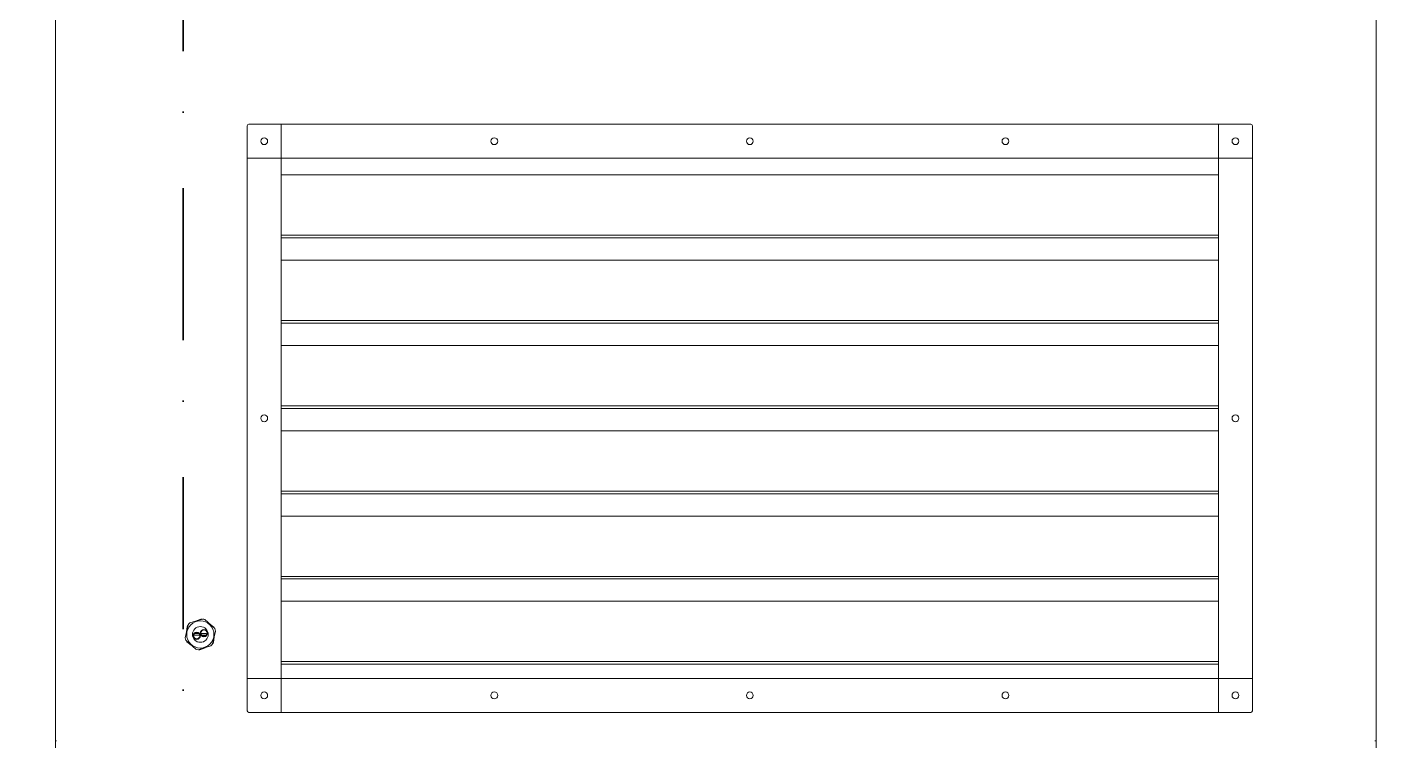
# Model space of a CAD drawing. Header units: millimetres. Extents: x 1322820 to 1391563, y 1051909 to 1098256.
# Drawn here: x 1365897 to 1367463, y 1082827 to 1083655 of the extents above; entities that cross this region are included whole.
import ezdxf
from ezdxf.enums import TextEntityAlignment as Align

# ---------------------------------------------------------------- set-up
doc = ezdxf.new("R2010")
doc.units = ezdxf.units.MM
doc.header["$MEASUREMENT"] = 0
doc.linetypes.add('AStair_dashed', pattern=[1800, 800, -1000])
doc.linetypes.add('Dot & Dashed', pattern=[335.138881, 176.388884, -88.194442, 0, -70.555556])
doc.layers.get('0').update_dxf_attribs({"true_color": 0x787878})
for name, color, linetype, lineweight, true_color in [('instalatii - echipamente_Pen_No__21', 7, 'Continuous', 20, 0x787878), ('New_arhitectura - axe_Pen_No__201', 7, 'Continuous', 35, 0x787878), ('New_instalatii - echipamente_Pen_No__21', 7, 'Continuous', 20, 0x787878)]:
    doc.layers.add(name, color=color, linetype=linetype, lineweight=lineweight, true_color=true_color)
doc.layers.add('New_arhitectura - axe', color=7, linetype='Continuous', true_color=0x787878)
doc.styles.add('GENERATED_STYLE_1', font='arialbd.ttf')

# ---------------------------------------------------------------- blocks, each defined once
blk = doc.blocks.new('Standard grid marker')
at = {"layer": 'New_arhitectura - axe_Pen_No__201', "linetype": 'Dot & Dashed', "lineweight": 35}
blk.add_line((1000, 0), (43350, 0), dxfattribs=at)
at = {"layer": 'New_arhitectura - axe_Pen_No__201', "lineweight": 35, "style": 'GENERATED_STYLE_1'}
for tag, p in [('AC_MarkerText_1_0', (-106.1, 7.1)), ('AC_MarkerText_1_1', (44456, 7.1))]:
    blk.add_attdef(tag, text='', height=125, rotation=270, dxfattribs=at).set_placement(p, align=Align.MIDDLE_CENTER)
blk = doc.blocks.new('terasa')
at = {"layer": 'instalatii - echipamente_Pen_No__21', "linetype": 'Continuous', "lineweight": 20}
for p, q in [((1365930.187, 1082827.243), (1365930.187, 1084210.602)), ((1367463.154, 1084210.602), (1367463.154, 1082827.243)), ((1366152.714, 1083540.814), (1366152.714, 1083503.232)), ((1366192.275, 1083542.792), (1366154.692, 1083542.792)), ((1367280.187, 1083542.792), (1366192.275, 1083542.792)), ((1366192.275, 1083542.792), (1366192.275, 1083540.814)), ((1366192.275, 1083542.792), (1366192.275, 1083540.814)), ((1366192.275, 1083505.21), (1366192.275, 1083540.814)), ((1366192.275, 1083503.232), (1366192.275, 1083540.814)), ((1367280.187, 1083542.792), (1367280.187, 1083540.814)), ((1367280.187, 1083540.814), (1367280.187, 1083542.792)), ((1367317.769, 1083542.792), (1367280.187, 1083542.792)), ((1367280.187, 1083540.814), (1367280.187, 1083505.21)), ((1367280.187, 1083540.814), (1367280.187, 1083503.232)), ((1367319.747, 1083503.232), (1367319.747, 1083540.814)), ((1366152.714, 1083503.232), (1366152.714, 1082899.935)), ((1366152.714, 1083503.232), (1366154.692, 1083503.232)), ((1366154.692, 1083503.232), (1366152.714, 1083503.232)), ((1366154.692, 1083503.232), (1366190.297, 1083503.232)), ((1366154.692, 1083503.232), (1366192.275, 1083503.232)), ((1366192.275, 1083503.232), (1366192.275, 1082899.935)), ((1367280.187, 1083503.232), (1366192.275, 1083503.232)), ((1367280.187, 1082899.935), (1367280.187, 1083503.232)), ((1367280.187, 1083503.232), (1367317.769, 1083503.232)), ((1367282.165, 1083503.232), (1367317.769, 1083503.232)), ((1367319.747, 1083503.232), (1367317.769, 1083503.232)), ((1367319.747, 1083503.232), (1367317.769, 1083503.232)), ((1367319.747, 1082899.935), (1367319.747, 1083503.232)), ((1366192.275, 1083483.843), (1367280.187, 1083483.843)), ((1366192.275, 1083413.834), (1367280.187, 1083413.834)), ((1366192.275, 1083410.79), (1367280.187, 1083410.79)), ((1366192.275, 1083384.941), (1367280.187, 1083384.941)), ((1366192.275, 1083314.933), (1367280.187, 1083314.933)), ((1366192.275, 1083311.889), (1367280.187, 1083311.889)), ((1366192.275, 1083286.04), (1367280.187, 1083286.04)), ((1366192.275, 1083216.032), (1367280.187, 1083216.032)), ((1366192.275, 1083212.988), (1367280.187, 1083212.988)), ((1366192.275, 1083187.139), (1367280.187, 1083187.139)), ((1366192.275, 1083117.131), (1367280.187, 1083117.131)), ((1366192.275, 1083114.087), (1367280.187, 1083114.087)), ((1366192.275, 1083088.238), (1367280.187, 1083088.238)), ((1366192.275, 1083018.23), (1367280.187, 1083018.23)), ((1366192.275, 1083015.186), (1367280.187, 1083015.186)), ((1366192.275, 1082989.337), (1367280.187, 1082989.337)), ((1366086.089, 1082964.144), (1366100.811, 1082968.746)), ((1366092.847, 1082966.256), (1366098.866, 1082968.663)), ((1366103.7, 1082968.098), (1366115.047, 1082957.649)), ((1366080.708, 1082946.915), (1366084.083, 1082961.966)), ((1366082.257, 1082953.824), (1366083.182, 1082960.24)), ((1366108.908, 1082963.302), (1366114.002, 1082959.293)), ((1366115.93, 1082954.824), (1366112.554, 1082939.773)), ((1366092.938, 1082933.641), (1366081.591, 1082944.09)), ((1366087.729, 1082938.437), (1366082.635, 1082942.446)), ((1366096.878, 1082951.858), (1366091.89, 1082951.858)), ((1366091.89, 1082949.88), (1366097.802, 1082949.88)), ((1366110.549, 1082937.595), (1366095.826, 1082932.993)), ((1366104.747, 1082951.858), (1366098.835, 1082951.858)), ((1366099.76, 1082949.88), (1366104.747, 1082949.88)), ((1366114.38, 1082947.915), (1366113.455, 1082941.499)), ((1366103.791, 1082935.483), (1366097.772, 1082933.076)), ((1366192.275, 1082919.329), (1367280.187, 1082919.329)), ((1366192.275, 1082916.285), (1367280.187, 1082916.285)), ((1366152.714, 1082899.935), (1366154.692, 1082899.935)), ((1366152.714, 1082899.935), (1366154.692, 1082899.935)), ((1366152.714, 1082899.935), (1366152.714, 1082862.353)), ((1366190.297, 1082899.935), (1366154.692, 1082899.935)), ((1366192.275, 1082899.935), (1366154.692, 1082899.935)), ((1366192.275, 1082899.935), (1367280.187, 1082899.935)), ((1366192.275, 1082862.353), (1366192.275, 1082899.935)), ((1366192.275, 1082862.353), (1366192.275, 1082897.957)), ((1367280.187, 1082899.935), (1367280.187, 1082862.353)), ((1367317.769, 1082899.935), (1367280.187, 1082899.935)), ((1367280.187, 1082897.957), (1367280.187, 1082862.353)), ((1367317.769, 1082899.935), (1367282.165, 1082899.935)), ((1367319.747, 1082899.935), (1367317.769, 1082899.935)), ((1367317.769, 1082899.935), (1367319.747, 1082899.935)), ((1367319.747, 1082862.353), (1367319.747, 1082899.935)), ((1366154.692, 1082860.375), (1366192.275, 1082860.375)), ((1366192.275, 1082860.375), (1366192.275, 1082862.353)), ((1366192.275, 1082862.353), (1366192.275, 1082860.375)), ((1366192.275, 1082860.375), (1367280.187, 1082860.375)), ((1367280.187, 1082860.375), (1367280.187, 1082862.353)), ((1367280.187, 1082860.375), (1367280.187, 1082862.353)), ((1367280.187, 1082860.375), (1367317.769, 1082860.375)), ((1365931.423, 1082827.243), (1365930.187, 1082827.243)), ((1367461.918, 1082827.243), (1367463.154, 1082827.243)), ((1367463.154, 1082827.243), (1367461.918, 1082827.243)), ((1367463.154, 1082827.243), (1367463.154, 1081443.884))]:
    blk.add_line(p, q, dxfattribs=at)
at = {"layer": 'instalatii - echipamente_Pen_No__21', "linetype": 'AStair_dashed', "lineweight": 20, "flags": 128}
blk.add_lwpolyline([(1365930.187, 1084211.858), (1365930.187, 1081442.628), (1365208.209, 1081442.628), (1365208.209, 1084211.858)], close=True, dxfattribs=at)
at = {"layer": 'instalatii - echipamente_Pen_No__21', "linetype": 'Continuous', "lineweight": 20, "flags": 128}
for points in [[(1366091.89, 1082951.858), (1366091.87, 1082951.858), (1366091.859, 1082951.858), (1366091.846, 1082951.858), (1366091.831, 1082951.858), (1366091.82, 1082951.858), (1366091.808, 1082951.857), (1366091.796, 1082951.857), (1366091.784, 1082951.856), (1366091.771, 1082951.855), (1366091.758, 1082951.854), (1366091.746, 1082951.852), (1366091.732, 1082951.85), (1366091.719, 1082951.848), (1366091.705, 1082951.845), (1366091.69, 1082951.842), (1366091.675, 1082951.839), (1366091.659, 1082951.834), (1366091.642, 1082951.83), (1366091.625, 1082951.824), (1366091.606, 1082951.818), (1366091.596, 1082951.814), (1366091.586, 1082951.811), (1366091.576, 1082951.807), (1366091.566, 1082951.803), (1366091.555, 1082951.799), (1366091.545, 1082951.795), (1366091.534, 1082951.791), (1366091.523, 1082951.787), (1366091.513, 1082951.782), (1366091.502, 1082951.778), (1366091.491, 1082951.773), (1366091.481, 1082951.769), (1366091.47, 1082951.764), (1366091.46, 1082951.76), (1366091.45, 1082951.755), (1366091.44, 1082951.751), (1366091.431, 1082951.746), (1366091.421, 1082951.741), (1366091.412, 1082951.737), (1366091.395, 1082951.728), (1366091.379, 1082951.72), (1366091.365, 1082951.711), (1366091.351, 1082951.703), (1366091.338, 1082951.695), (1366091.326, 1082951.687), (1366091.314, 1082951.679), (1366091.303, 1082951.671), (1366091.293, 1082951.663), (1366091.283, 1082951.655), (1366091.273, 1082951.647), (1366091.263, 1082951.638), (1366091.254, 1082951.63), (1366091.245, 1082951.621), (1366091.235, 1082951.613), (1366091.226, 1082951.604), (1366091.217, 1082951.595), (1366091.209, 1082951.586), (1366091.2, 1082951.578), (1366091.191, 1082951.569), (1366091.182, 1082951.56), (1366091.173, 1082951.551), (1366091.165, 1082951.542), (1366091.156, 1082951.533), (1366091.147, 1082951.524), (1366091.139, 1082951.515), (1366091.13, 1082951.506), (1366091.122, 1082951.497), (1366091.113, 1082951.487), (1366091.105, 1082951.477), (1366091.097, 1082951.467), (1366091.089, 1082951.457), (1366091.081, 1082951.446), (1366091.073, 1082951.435), (1366091.065, 1082951.422), (1366091.057, 1082951.41), (1366091.049, 1082951.396), (1366091.04, 1082951.381), (1366091.032, 1082951.365), (1366091.023, 1082951.348), (1366091.019, 1082951.339), (1366091.014, 1082951.33), (1366091.01, 1082951.32), (1366091.005, 1082951.31), (1366091, 1082951.3), (1366090.996, 1082951.29), (1366090.991, 1082951.28), (1366090.987, 1082951.269), (1366090.982, 1082951.259), (1366090.978, 1082951.248), (1366090.973, 1082951.237), (1366090.969, 1082951.227), (1366090.965, 1082951.216), (1366090.961, 1082951.205), (1366090.957, 1082951.195), (1366090.953, 1082951.185), (1366090.949, 1082951.174), (1366090.945, 1082951.164), (1366090.942, 1082951.155), (1366090.939, 1082951.145), (1366090.933, 1082951.127), (1366090.928, 1082951.109), (1366090.923, 1082951.093), (1366090.919, 1082951.078), (1366090.916, 1082951.063), (1366090.913, 1082951.048), (1366090.91, 1082951.035), (1366090.908, 1082951.021), (1366090.907, 1082951.008), (1366090.905, 1082950.995), (1366090.904, 1082950.982), (1366090.903, 1082950.97), (1366090.903, 1082950.958), (1366090.902, 1082950.946), (1366090.902, 1082950.934), (1366090.901, 1082950.924), (1366090.901, 1082950.909), (1366090.901, 1082950.897), (1366090.901, 1082950.869)], [(1366090.901, 1082950.869), (1366090.901, 1082950.849), (1366090.901, 1082950.838), (1366090.901, 1082950.825), (1366090.902, 1082950.81), (1366090.902, 1082950.799), (1366090.902, 1082950.787), (1366090.903, 1082950.775), (1366090.904, 1082950.763), (1366090.905, 1082950.75), (1366090.906, 1082950.737), (1366090.908, 1082950.724), (1366090.909, 1082950.711), (1366090.912, 1082950.697), (1366090.914, 1082950.683), (1366090.917, 1082950.669), (1366090.921, 1082950.654), (1366090.925, 1082950.638), (1366090.93, 1082950.621), (1366090.936, 1082950.603), (1366090.942, 1082950.584), (1366090.945, 1082950.575), (1366090.949, 1082950.565), (1366090.953, 1082950.554), (1366090.957, 1082950.544), (1366090.961, 1082950.533), (1366090.965, 1082950.523), (1366090.969, 1082950.512), (1366090.973, 1082950.502), (1366090.978, 1082950.491), (1366090.982, 1082950.48), (1366090.987, 1082950.47), (1366090.991, 1082950.459), (1366090.996, 1082950.449), (1366091, 1082950.439), (1366091.005, 1082950.429), (1366091.01, 1082950.419), (1366091.014, 1082950.409), (1366091.019, 1082950.4), (1366091.023, 1082950.391), (1366091.032, 1082950.374), (1366091.04, 1082950.358), (1366091.049, 1082950.343), (1366091.057, 1082950.329), (1366091.065, 1082950.316), (1366091.073, 1082950.304), (1366091.081, 1082950.293), (1366091.089, 1082950.282), (1366091.097, 1082950.272), (1366091.105, 1082950.262), (1366091.113, 1082950.252), (1366091.122, 1082950.242), (1366091.13, 1082950.233), (1366091.139, 1082950.223), (1366091.147, 1082950.214), (1366091.156, 1082950.205), (1366091.165, 1082950.196), (1366091.173, 1082950.188), (1366091.182, 1082950.179), (1366091.191, 1082950.17), (1366091.2, 1082950.161), (1366091.209, 1082950.152), (1366091.217, 1082950.144), (1366091.226, 1082950.135), (1366091.235, 1082950.126), (1366091.245, 1082950.118), (1366091.254, 1082950.109), (1366091.263, 1082950.101), (1366091.273, 1082950.092), (1366091.283, 1082950.084), (1366091.293, 1082950.076), (1366091.303, 1082950.068), (1366091.314, 1082950.06), (1366091.326, 1082950.052), (1366091.338, 1082950.044), (1366091.351, 1082950.036), (1366091.365, 1082950.027), (1366091.379, 1082950.019), (1366091.395, 1082950.011), (1366091.412, 1082950.002), (1366091.421, 1082949.997), (1366091.431, 1082949.993), (1366091.44, 1082949.988), (1366091.45, 1082949.984), (1366091.46, 1082949.979), (1366091.47, 1082949.975), (1366091.481, 1082949.97), (1366091.491, 1082949.966), (1366091.502, 1082949.961), (1366091.513, 1082949.957), (1366091.523, 1082949.952), (1366091.534, 1082949.948), (1366091.545, 1082949.944), (1366091.555, 1082949.94), (1366091.566, 1082949.936), (1366091.576, 1082949.932), (1366091.586, 1082949.928), (1366091.596, 1082949.924), (1366091.606, 1082949.921), (1366091.615, 1082949.918), (1366091.634, 1082949.912), (1366091.651, 1082949.907), (1366091.667, 1082949.902), (1366091.683, 1082949.898), (1366091.698, 1082949.895), (1366091.712, 1082949.892), (1366091.726, 1082949.89), (1366091.739, 1082949.888), (1366091.752, 1082949.886), (1366091.765, 1082949.885), (1366091.778, 1082949.883), (1366091.79, 1082949.883), (1366091.802, 1082949.882), (1366091.814, 1082949.881), (1366091.825, 1082949.881), (1366091.836, 1082949.881), (1366091.85, 1082949.88), (1366091.863, 1082949.88), (1366091.89, 1082949.88)], [(1366105.736, 1082950.869), (1366105.736, 1082950.89), (1366105.736, 1082950.901), (1366105.736, 1082950.914), (1366105.736, 1082950.929), (1366105.736, 1082950.94), (1366105.735, 1082950.952), (1366105.735, 1082950.964), (1366105.734, 1082950.976), (1366105.733, 1082950.989), (1366105.732, 1082951.002), (1366105.73, 1082951.015), (1366105.728, 1082951.028), (1366105.726, 1082951.041), (1366105.723, 1082951.055), (1366105.72, 1082951.07), (1366105.716, 1082951.085), (1366105.712, 1082951.101), (1366105.707, 1082951.118), (1366105.702, 1082951.136), (1366105.696, 1082951.155), (1366105.692, 1082951.164), (1366105.688, 1082951.174), (1366105.685, 1082951.185), (1366105.681, 1082951.195), (1366105.677, 1082951.205), (1366105.673, 1082951.216), (1366105.669, 1082951.227), (1366105.664, 1082951.237), (1366105.66, 1082951.248), (1366105.655, 1082951.259), (1366105.651, 1082951.269), (1366105.646, 1082951.28), (1366105.642, 1082951.29), (1366105.637, 1082951.3), (1366105.633, 1082951.31), (1366105.628, 1082951.32), (1366105.623, 1082951.33), (1366105.619, 1082951.339), (1366105.615, 1082951.348), (1366105.606, 1082951.365), (1366105.597, 1082951.381), (1366105.589, 1082951.396), (1366105.581, 1082951.41), (1366105.573, 1082951.422), (1366105.565, 1082951.435), (1366105.557, 1082951.446), (1366105.549, 1082951.457), (1366105.54, 1082951.467), (1366105.532, 1082951.477), (1366105.524, 1082951.487), (1366105.516, 1082951.497), (1366105.507, 1082951.506), (1366105.499, 1082951.515), (1366105.49, 1082951.524), (1366105.482, 1082951.533), (1366105.473, 1082951.542), (1366105.464, 1082951.551), (1366105.455, 1082951.56), (1366105.447, 1082951.569), (1366105.438, 1082951.578), (1366105.429, 1082951.586), (1366105.42, 1082951.595), (1366105.411, 1082951.604), (1366105.402, 1082951.613), (1366105.393, 1082951.621), (1366105.384, 1082951.63), (1366105.374, 1082951.638), (1366105.365, 1082951.647), (1366105.355, 1082951.655), (1366105.345, 1082951.663), (1366105.334, 1082951.671), (1366105.323, 1082951.679), (1366105.312, 1082951.687), (1366105.3, 1082951.695), (1366105.287, 1082951.703), (1366105.273, 1082951.711), (1366105.258, 1082951.72), (1366105.242, 1082951.728), (1366105.225, 1082951.737), (1366105.216, 1082951.741), (1366105.207, 1082951.746), (1366105.197, 1082951.751), (1366105.187, 1082951.755), (1366105.177, 1082951.76), (1366105.167, 1082951.764), (1366105.157, 1082951.769), (1366105.146, 1082951.773), (1366105.136, 1082951.778), (1366105.125, 1082951.782), (1366105.114, 1082951.787), (1366105.104, 1082951.791), (1366105.093, 1082951.795), (1366105.082, 1082951.799), (1366105.072, 1082951.803), (1366105.062, 1082951.807), (1366105.051, 1082951.811), (1366105.041, 1082951.814), (1366105.032, 1082951.818), (1366105.022, 1082951.821), (1366105.004, 1082951.827), (1366104.987, 1082951.832), (1366104.97, 1082951.837), (1366104.955, 1082951.841), (1366104.94, 1082951.844), (1366104.926, 1082951.847), (1366104.912, 1082951.849), (1366104.899, 1082951.851), (1366104.886, 1082951.853), (1366104.873, 1082951.854), (1366104.86, 1082951.855), (1366104.847, 1082951.856), (1366104.835, 1082951.857), (1366104.823, 1082951.858), (1366104.812, 1082951.858), (1366104.801, 1082951.858), (1366104.787, 1082951.858), (1366104.775, 1082951.858), (1366104.747, 1082951.858)], [(1366104.747, 1082949.88), (1366104.768, 1082949.88), (1366104.779, 1082949.88), (1366104.792, 1082949.881), (1366104.807, 1082949.881), (1366104.818, 1082949.881), (1366104.829, 1082949.882), (1366104.841, 1082949.882), (1366104.854, 1082949.883), (1366104.866, 1082949.884), (1366104.879, 1082949.885), (1366104.892, 1082949.887), (1366104.905, 1082949.889), (1366104.919, 1082949.891), (1366104.933, 1082949.893), (1366104.947, 1082949.896), (1366104.962, 1082949.9), (1366104.978, 1082949.904), (1366104.995, 1082949.909), (1366105.013, 1082949.915), (1366105.032, 1082949.921), (1366105.041, 1082949.924), (1366105.051, 1082949.928), (1366105.062, 1082949.932), (1366105.072, 1082949.936), (1366105.082, 1082949.94), (1366105.093, 1082949.944), (1366105.104, 1082949.948), (1366105.114, 1082949.952), (1366105.125, 1082949.957), (1366105.136, 1082949.961), (1366105.146, 1082949.966), (1366105.157, 1082949.97), (1366105.167, 1082949.975), (1366105.177, 1082949.979), (1366105.187, 1082949.984), (1366105.197, 1082949.988), (1366105.207, 1082949.993), (1366105.216, 1082949.997), (1366105.225, 1082950.002), (1366105.242, 1082950.011), (1366105.258, 1082950.019), (1366105.273, 1082950.027), (1366105.287, 1082950.036), (1366105.3, 1082950.044), (1366105.312, 1082950.052), (1366105.323, 1082950.06), (1366105.334, 1082950.068), (1366105.345, 1082950.076), (1366105.355, 1082950.084), (1366105.365, 1082950.092), (1366105.374, 1082950.101), (1366105.384, 1082950.109), (1366105.393, 1082950.118), (1366105.402, 1082950.126), (1366105.411, 1082950.135), (1366105.42, 1082950.144), (1366105.429, 1082950.152), (1366105.438, 1082950.161), (1366105.447, 1082950.17), (1366105.455, 1082950.179), (1366105.464, 1082950.188), (1366105.473, 1082950.196), (1366105.482, 1082950.205), (1366105.49, 1082950.214), (1366105.499, 1082950.223), (1366105.507, 1082950.233), (1366105.516, 1082950.242), (1366105.524, 1082950.252), (1366105.532, 1082950.262), (1366105.54, 1082950.272), (1366105.549, 1082950.282), (1366105.557, 1082950.293), (1366105.565, 1082950.304), (1366105.573, 1082950.316), (1366105.581, 1082950.329), (1366105.589, 1082950.343), (1366105.597, 1082950.358), (1366105.606, 1082950.374), (1366105.615, 1082950.391), (1366105.619, 1082950.4), (1366105.623, 1082950.409), (1366105.628, 1082950.419), (1366105.633, 1082950.429), (1366105.637, 1082950.439), (1366105.642, 1082950.449), (1366105.646, 1082950.459), (1366105.651, 1082950.47), (1366105.655, 1082950.48), (1366105.66, 1082950.491), (1366105.664, 1082950.502), (1366105.669, 1082950.512), (1366105.673, 1082950.523), (1366105.677, 1082950.533), (1366105.681, 1082950.544), (1366105.685, 1082950.554), (1366105.688, 1082950.565), (1366105.692, 1082950.575), (1366105.696, 1082950.584), (1366105.699, 1082950.594), (1366105.705, 1082950.612), (1366105.71, 1082950.629), (1366105.714, 1082950.646), (1366105.718, 1082950.661), (1366105.722, 1082950.676), (1366105.725, 1082950.69), (1366105.727, 1082950.704), (1366105.729, 1082950.718), (1366105.731, 1082950.731), (1366105.732, 1082950.744), (1366105.733, 1082950.756), (1366105.734, 1082950.769), (1366105.735, 1082950.781), (1366105.735, 1082950.793), (1366105.736, 1082950.804), (1366105.736, 1082950.815), (1366105.736, 1082950.83), (1366105.736, 1082950.842), (1366105.736, 1082950.869)]]:
    blk.add_lwpolyline(points, dxfattribs=at)
at = {"layer": 'instalatii - echipamente_Pen_No__21', "linetype": 'Continuous', "lineweight": 20}
for centre, radius in [((1366172.495, 1083523.012), 3.956), ((1366439.528, 1083523.012), 3.956), ((1366736.231, 1083523.012), 3.956), ((1367032.934, 1083523.012), 3.956), ((1367299.967, 1083523.012), 3.956), ((1366172.495, 1083201.584), 3.956), ((1367299.967, 1083201.584), 3.956), ((1366098.319, 1082950.869), 15.824), ((1366098.319, 1082950.869), 9.148), ((1366094.129, 1082949.369), 4.203), ((1366094.129, 1082949.369), 3.709), ((1366102.509, 1082952.37), 4.203), ((1366102.509, 1082952.37), 3.709), ((1366172.495, 1082880.155), 3.956), ((1366439.528, 1082880.155), 3.956), ((1366736.231, 1082880.155), 3.956), ((1367032.934, 1082880.155), 3.956), ((1367299.967, 1082880.155), 3.956)]:
    blk.add_circle(centre, radius, dxfattribs=at)
for centre, radius, start, end in [((1366154.692, 1083540.814), 1.978, 90, 180), ((1367317.769, 1083540.814), 1.978, 0, 90), ((1366098.319, 1082950.869), 17.802, 83.802544, 88.238913), ((1366098.319, 1082950.869), 18.049, 72.655383, 82.062634), ((1366098.319, 1082950.869), 17.802, 143.802545, 148.238914), ((1366098.319, 1082950.869), 18.049, 132.655384, 142.062635), ((1366098.319, 1082950.869), 17.802, 23.802543, 28.238911), ((1366098.319, 1082950.869), 18.049, 12.655384, 22.062635), ((1366098.319, 1082950.869), 18.049, 192.655382, 202.062633), ((1366098.319, 1082950.869), 17.802, 203.802547, 208.238916), ((1366098.319, 1082950.869), 18.049, 312.655382, 322.062633), ((1366098.319, 1082950.869), 17.802, 323.802541, 328.23891), ((1366098.319, 1082950.869), 18.049, 252.655383, 262.062634), ((1366098.319, 1082950.869), 17.802, 263.802545, 268.238914), ((1366154.692, 1082862.353), 1.978, 180, 270), ((1367317.769, 1082862.353), 1.978, 270, 0)]:
    blk.add_arc(centre, radius, start, end, dxfattribs=at)
at = {"layer": 'New_instalatii - echipamente_Pen_No__21', "linetype": 'Continuous', "lineweight": 20, "flags": 128}
for points in [[(1365930.187, 1084211.858), (1365930.187, 1081442.628)], [(1367463.154, 1082736.749), (1367463.154, 1082827.243), (1367463.154, 1083657.543)]]:
    blk.add_lwpolyline(points, dxfattribs=at)
at = {"layer": 'New_arhitectura - axe', "linetype": 'Continuous', "lineweight": 13, "zscale": 1000, "rotation": 90}
blk.add_blockref('Standard grid marker', (1366078.539, 1052120.65), dxfattribs=at)

msp = doc.modelspace()

# ---------------------------------------------------------------- block references
msp.add_blockref('terasa', (0, 0))

doc.saveas('drawing.dxf')
